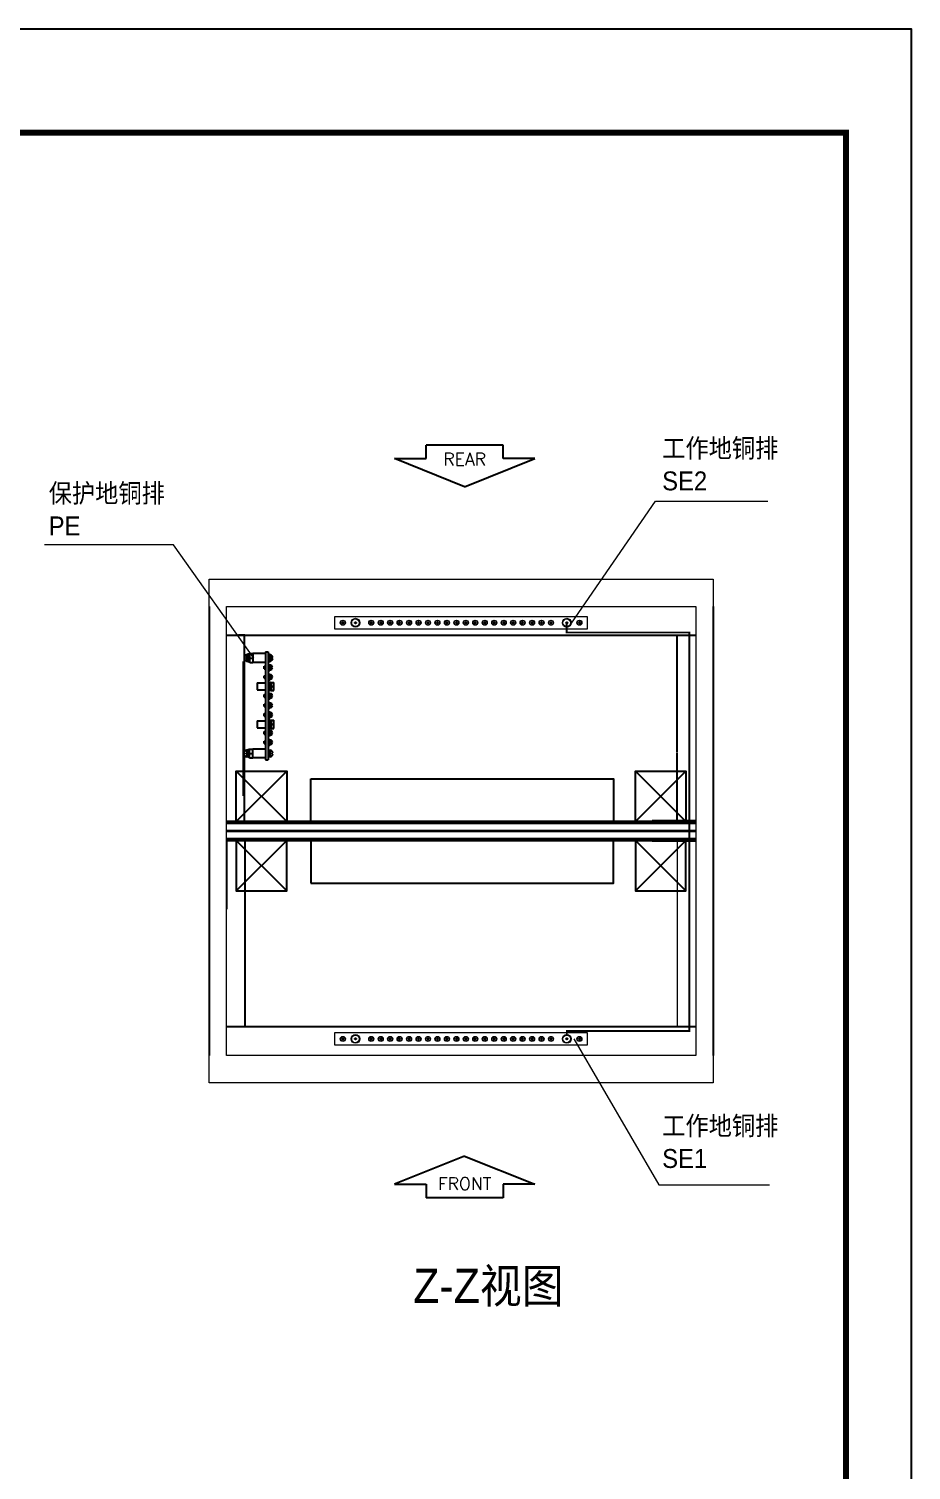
# Model space of a CAD drawing. Extents: x 81437 to 204847, y -54769 to -29444.
# Drawn here: x 89299 to 90698, y -40356 to -38071 of the extents above; entities that cross this region are included whole.
import ezdxf
from ezdxf.enums import TextEntityAlignment as Align

# ---------------------------------------------------------------- set-up
doc = ezdxf.new("R2010")
doc.units = 0
doc.header["$LTSCALE"] = 100
doc.header["$MEASUREMENT"] = 0
for name, color, linetype in [('02___PRT_ALL_AXES', 7, 'Continuous'), ('6', 6, 'Continuous'), ('70X110X1330_DXF_CONTINUOUS_LINE', 7, 'Continuous'), ('C_M8_DXF_CONTINUOUS_LINE', 7, 'Continuous'), ('D4_GB9074_24DXF_CONTINUOUS_LINE', 7, 'Continuous'), ('D4_GB9074_26DXF_CONTINUOUS_LINE', 7, 'Continuous'), ('D6_GB9074_24DXF_CONTINUOUS_LINE', 7, 'Continuous'), ('D6_GB9074_26DXF_CONTINUOUS_LINE', 7, 'Continuous'), ('D8_GB93_DXF_CONTINUOUS_LINE', 7, 'Continuous'), ('D8_GB97_1_DXF_CONTINUOUS_LINE', 7, 'Continuous'), ('GP03Z380_1_LDXF_CONTINUOUS_LINE', 7, 'Continuous'), ('JYZ-01G_DXF_CONTINUOUS_LINE', 7, 'Continuous'), ('KP103-A2-LT0DXF_CONTINUOUS_LINE', 7, 'Continuous'), ('KP103-A2-LT1DXF_CONTINUOUS_LINE', 7, 'Continuous'), ('M4X10_GB818_DXF_CONTINUOUS_LINE', 7, 'Continuous'), ('M6X14_GB818_DXF_CONTINUOUS_LINE', 7, 'Continuous'), ('M8X20_GB5783DXF_CONTINUOUS_LINE', 7, 'Continuous'), ('t', 1, 'Continuous'), ('TEXT', 7, 'Continuous')]:
    doc.layers.add(name, color=color, linetype=linetype)
doc.layers.add('细实线', color=7, linetype='Continuous', lineweight=20)
doc.styles.add('HZ', font='arial.ttf', dxfattribs={"width": 0.7})
doc.styles.add('ROMANS', font='romans', dxfattribs={"width": 0.8, "height": 2})
doc.styles.get("Standard").update_dxf_attribs({"font": ''})
doc.styles.add('微软雅黑', font='')
doc.styles.get('Standard').set_extended_font_data('SimSun')
doc.styles.get('微软雅黑').set_extended_font_data('Microsoft YaHei')

# ---------------------------------------------------------------- blocks, each defined once
blk = doc.blocks.new('图框')
at = {"layer": 't', "color": 7, "const_width": 9.62}
blk.add_lwpolyline([(4109.5, -3210.4), (4109.5, -58.9), (-6.2, -58.9), (-6.2, -3210.4)], close=True, dxfattribs=at)
at = {"color": 7, "style": '微软雅黑', "flags": 8}
for tag, p, height in [('DWG.NAME:', (1375.5, -2969.2), 25), ('DWG.NO.:', (3122, -3089.3), 24), ('图纸编号', (3309.2, -3111.3), 24), ('FILENO.:', (3122.5, -3165), 24), ('文档号', (3311.6, -3183), 24)]:
    blk.add_attdef(tag, p, '', height=height, dxfattribs=at)
at = {"color": 7, "style": '微软雅黑', "width": 0.8, "flags": 8}
for tag, p, height in [('PROJECTNAME:', (3119.3, -2971.7), 24), ('PROJECT_NAME', (3324.7, -2969.2), 25)]:
    blk.add_attdef(tag, p, '', height=height, dxfattribs=at)
at = {"color": 7, "style": '微软雅黑', "flags": 8}
for tag, p in [('图纸名称:', (1371.6, -3024.8)), ('项目名称', (3272.9, -3045.6))]:
    blk.add_attdef(tag, text='', height=25, dxfattribs=at).set_placement(p, align=Align.BOTTOM_LEFT)
for tag, height, width, p in [('RENLIU', 24, 0.7, (692, -3009.2)), ('SHUFENWANG', 24, 0.7, (879.6, -3009.2)), ('FANGHOU', 24, 0.7, (1063.6, -3009.2)), ('DANDANLI', 24, 0.7, (1243.9, -3009.2)), ('#10STATIONONTROLCABINETCOVER', 30, 0.6, (1771.7, -3076)), ('HANGZHOUHOLLYSYSAUTOMATIONCO.,LTD.', 24, 0.7, (2763.9, -3104.6))]:
    blk.add_attdef(tag, text='', height=height, dxfattribs=dict(at, width=width)).set_placement(p, align=Align.MIDDLE)
at = {"color": 7, "flags": 8}
blk.add_attdef('A', text='', height=23, dxfattribs=at).set_placement((53.7, -3033.7), align=Align.MIDDLE)
at = {"color": 7, "style": '微软雅黑', "flags": 8}
for tag, height, p in [('设计时间', 23, (207.7, -3033.7)), ('刘仁', 23, (692, -3061.1)), ('王姝芬', 23, (879.6, -3061.1)), ('侯方', 23, (1063.6, -3061.1)), ('李丹丹', 23, (1243.9, -3061.1)), ('PAGEXOFX', 24, (3947.6, -3097.9)), ('REV.', 24, (53.2, -3121.9)), ('DATE', 24, (202.7, -3121.9)), ('DESCRIPTION', 24, (445.6, -3121.9)), ('PREPARED', 24, (692, -3121.9)), ('CHECKED', 24, (879.6, -3121.9)), ('SIGNED', 24, (1063.6, -3121.9)), ('APPROVED', 24, (1243.9, -3121.9)), ('图纸名称', 30, (1771.7, -3153.6)), ('第几页共几页', 24, (3947.6, -3172.9))]:
    blk.add_attdef(tag, text='', height=height, dxfattribs=at).set_placement(p, align=Align.MIDDLE)
blk = doc.blocks.new('工作地铜排新')
at = {"linetype": 'Continuous', "lineweight": 0}
for p, q in [((8.6, -13), (8.6, -12)), ((8.6, -12), (9.6, -12)), ((9.6, -13), (8.6, -13)), ((9.6, -12), (9.6, -11)), ((9.6, -11), (10.6, -11)), ((9.6, -14), (9.6, -13)), ((10.6, -14), (9.6, -14)), ((10.6, -11), (10.6, -12)), ((10.6, -12), (11.6, -12)), ((10.6, -13), (10.6, -14)), ((11.6, -13), (10.6, -13)), ((11.6, -12), (11.6, -13)), ((8.6, -58), (8.6, -57)), ((8.6, -57), (9.6, -57)), ((9.6, -58), (8.6, -58)), ((9.6, -57), (9.6, -56)), ((9.6, -56), (10.6, -56)), ((9.6, -59), (9.6, -58)), ((10.6, -59), (9.6, -59)), ((10.6, -56), (10.6, -57)), ((10.6, -57), (11.6, -57)), ((10.6, -58), (10.6, -59)), ((11.6, -58), (10.6, -58)), ((11.6, -57), (11.6, -58)), ((8.6, -73), (8.6, -72)), ((8.6, -72), (9.6, -72)), ((9.6, -73), (8.6, -73)), ((8.6, -88), (8.6, -87)), ((8.6, -87), (9.6, -87)), ((9.6, -88), (8.6, -88)), ((9.6, -72), (9.6, -71)), ((9.6, -71), (10.6, -71)), ((9.6, -74), (9.6, -73)), ((10.6, -74), (9.6, -74)), ((9.6, -87), (9.6, -86)), ((9.6, -86), (10.6, -86)), ((9.6, -89), (9.6, -88)), ((10.6, -89), (9.6, -89)), ((10.6, -71), (10.6, -72)), ((10.6, -72), (11.6, -72)), ((10.6, -73), (10.6, -74)), ((11.6, -73), (10.6, -73)), ((10.6, -86), (10.6, -87)), ((10.6, -87), (11.6, -87)), ((10.6, -88), (10.6, -89)), ((11.6, -88), (10.6, -88)), ((11.6, -72), (11.6, -73)), ((11.6, -87), (11.6, -88)), ((8.6, -103), (8.6, -102)), ((8.6, -102), (9.6, -102)), ((9.6, -103), (8.6, -103)), ((9.6, -102), (9.6, -101)), ((9.6, -101), (10.6, -101)), ((9.6, -104), (9.6, -103)), ((10.6, -104), (9.6, -104)), ((10.6, -101), (10.6, -102)), ((10.6, -102), (11.6, -102)), ((10.6, -103), (10.6, -104)), ((11.6, -103), (10.6, -103)), ((11.6, -102), (11.6, -103)), ((8.6, -118), (8.6, -117)), ((8.6, -117), (9.6, -117)), ((9.6, -118), (8.6, -118)), ((8.6, -133), (8.6, -132)), ((8.6, -132), (9.6, -132)), ((9.6, -133), (8.6, -133)), ((9.6, -117), (9.6, -116)), ((9.6, -116), (10.6, -116)), ((9.6, -119), (9.6, -118)), ((10.6, -119), (9.6, -119)), ((9.6, -132), (9.6, -131)), ((9.6, -131), (10.6, -131)), ((9.6, -134), (9.6, -133)), ((10.6, -134), (9.6, -134)), ((10.6, -116), (10.6, -117)), ((10.6, -117), (11.6, -117)), ((10.6, -118), (10.6, -119)), ((11.6, -118), (10.6, -118)), ((10.6, -131), (10.6, -132)), ((10.6, -132), (11.6, -132)), ((10.6, -133), (10.6, -134)), ((11.6, -133), (10.6, -133)), ((11.6, -117), (11.6, -118)), ((11.6, -132), (11.6, -133)), ((8.6, -148), (8.6, -147)), ((8.6, -147), (9.6, -147)), ((9.6, -148), (8.6, -148)), ((9.6, -147), (9.6, -146)), ((9.6, -146), (10.6, -146)), ((9.6, -149), (9.6, -148)), ((10.6, -149), (9.6, -149)), ((10.6, -146), (10.6, -147)), ((10.6, -147), (11.6, -147)), ((10.6, -148), (10.6, -149)), ((11.6, -148), (10.6, -148)), ((11.6, -147), (11.6, -148)), ((8.6, -163), (8.6, -162)), ((8.6, -162), (9.6, -162)), ((9.6, -163), (8.6, -163)), ((8.6, -178), (8.6, -177)), ((8.6, -177), (9.6, -177)), ((9.6, -178), (8.6, -178)), ((9.6, -162), (9.6, -161)), ((9.6, -161), (10.6, -161)), ((9.6, -164), (9.6, -163)), ((10.6, -164), (9.6, -164)), ((9.6, -177), (9.6, -176)), ((9.6, -176), (10.6, -176)), ((9.6, -179), (9.6, -178)), ((10.6, -179), (9.6, -179)), ((10.6, -161), (10.6, -162)), ((10.6, -162), (11.6, -162)), ((10.6, -163), (10.6, -164)), ((11.6, -163), (10.6, -163)), ((10.6, -176), (10.6, -177)), ((10.6, -177), (11.6, -177)), ((10.6, -178), (10.6, -179)), ((11.6, -178), (10.6, -178)), ((11.6, -162), (11.6, -163)), ((11.6, -177), (11.6, -178)), ((8.6, -193), (8.6, -192)), ((8.6, -192), (9.6, -192)), ((9.6, -193), (8.6, -193)), ((9.6, -192), (9.6, -191)), ((9.6, -191), (10.6, -191)), ((9.6, -194), (9.6, -193)), ((10.6, -194), (9.6, -194)), ((10.6, -191), (10.6, -192)), ((10.6, -192), (11.6, -192)), ((10.6, -193), (10.6, -194)), ((11.6, -193), (10.6, -193)), ((11.6, -192), (11.6, -193)), ((8.6, -208), (8.6, -207)), ((8.6, -207), (9.6, -207)), ((9.6, -208), (8.6, -208)), ((8.6, -223), (8.6, -222)), ((8.6, -222), (9.6, -222)), ((9.6, -223), (8.6, -223)), ((9.6, -207), (9.6, -206)), ((9.6, -206), (10.6, -206)), ((9.6, -209), (9.6, -208)), ((10.6, -209), (9.6, -209)), ((9.6, -222), (9.6, -221)), ((9.6, -221), (10.6, -221)), ((9.6, -224), (9.6, -223)), ((10.6, -224), (9.6, -224)), ((10.6, -206), (10.6, -207)), ((10.6, -207), (11.6, -207)), ((10.6, -208), (10.6, -209)), ((11.6, -208), (10.6, -208)), ((10.6, -221), (10.6, -222)), ((10.6, -222), (11.6, -222)), ((10.6, -223), (10.6, -224)), ((11.6, -223), (10.6, -223)), ((11.6, -207), (11.6, -208)), ((11.6, -222), (11.6, -223)), ((8.6, -238), (8.6, -237)), ((8.6, -237), (9.6, -237)), ((9.6, -238), (8.6, -238)), ((9.6, -237), (9.6, -236)), ((9.6, -236), (10.6, -236)), ((9.6, -239), (9.6, -238)), ((10.6, -239), (9.6, -239)), ((9.6, -252), (9.6, -251)), ((9.6, -251), (10.6, -251)), ((10.6, -236), (10.6, -237)), ((10.6, -237), (11.6, -237)), ((10.6, -238), (10.6, -239)), ((11.6, -238), (10.6, -238)), ((10.6, -251), (10.6, -252)), ((11.6, -237), (11.6, -238)), ((8.6, -253), (8.6, -252)), ((8.6, -252), (9.6, -252)), ((9.6, -253), (8.6, -253)), ((8.6, -268), (8.6, -267)), ((8.6, -267), (9.6, -267)), ((9.6, -268), (8.6, -268)), ((9.6, -254), (9.6, -253)), ((10.6, -254), (9.6, -254)), ((9.6, -267), (9.6, -266)), ((9.6, -266), (10.6, -266)), ((9.6, -269), (9.6, -268)), ((10.6, -269), (9.6, -269)), ((10.6, -252), (11.6, -252)), ((10.6, -253), (10.6, -254)), ((11.6, -253), (10.6, -253)), ((10.6, -266), (10.6, -267)), ((10.6, -267), (11.6, -267)), ((10.6, -268), (10.6, -269)), ((11.6, -268), (10.6, -268)), ((11.6, -252), (11.6, -253)), ((11.6, -267), (11.6, -268)), ((8.6, -283), (8.6, -282)), ((8.6, -282), (9.6, -282)), ((9.6, -283), (8.6, -283)), ((8.6, -298), (8.6, -297)), ((8.6, -297), (9.6, -297)), ((9.6, -282), (9.6, -281)), ((9.6, -281), (10.6, -281)), ((9.6, -284), (9.6, -283)), ((10.6, -284), (9.6, -284)), ((9.6, -297), (9.6, -296)), ((9.6, -296), (10.6, -296)), ((10.6, -281), (10.6, -282)), ((10.6, -282), (11.6, -282)), ((10.6, -283), (10.6, -284)), ((11.6, -283), (10.6, -283)), ((10.6, -296), (10.6, -297)), ((10.6, -297), (11.6, -297)), ((11.6, -282), (11.6, -283)), ((11.6, -297), (11.6, -298)), ((9.6, -298), (8.6, -298)), ((8.6, -313), (8.6, -312)), ((8.6, -312), (9.6, -312)), ((9.6, -313), (8.6, -313)), ((9.6, -299), (9.6, -298)), ((10.6, -299), (9.6, -299)), ((9.6, -312), (9.6, -311)), ((9.6, -311), (10.6, -311)), ((9.6, -314), (9.6, -313)), ((10.6, -314), (9.6, -314)), ((10.6, -298), (10.6, -299)), ((11.6, -298), (10.6, -298)), ((10.6, -311), (10.6, -312)), ((10.6, -312), (11.6, -312)), ((10.6, -313), (10.6, -314)), ((11.6, -313), (10.6, -313)), ((11.6, -312), (11.6, -313)), ((8.6, -328), (8.6, -327)), ((8.6, -327), (9.6, -327)), ((9.6, -328), (8.6, -328)), ((8.6, -343), (8.6, -342)), ((8.6, -342), (9.6, -342)), ((9.6, -327), (9.6, -326)), ((9.6, -326), (10.6, -326)), ((9.6, -329), (9.6, -328)), ((10.6, -329), (9.6, -329)), ((9.6, -342), (9.6, -341)), ((9.6, -341), (10.6, -341)), ((10.6, -326), (10.6, -327)), ((10.6, -327), (11.6, -327)), ((10.6, -328), (10.6, -329)), ((11.6, -328), (10.6, -328)), ((10.6, -341), (10.6, -342)), ((10.6, -342), (11.6, -342)), ((11.6, -327), (11.6, -328)), ((11.6, -342), (11.6, -343)), ((9.6, -343), (8.6, -343)), ((9.6, -344), (9.6, -343)), ((10.6, -344), (9.6, -344)), ((10.6, -343), (10.6, -344)), ((11.6, -343), (10.6, -343)), ((8.6, -388), (8.6, -387)), ((8.6, -387), (9.6, -387)), ((9.6, -388), (8.6, -388)), ((9.6, -387), (9.6, -386)), ((9.6, -386), (10.6, -386)), ((9.6, -389), (9.6, -388)), ((10.6, -386), (10.6, -387)), ((10.6, -387), (11.6, -387)), ((10.6, -388), (10.6, -389)), ((11.6, -388), (10.6, -388)), ((11.6, -387), (11.6, -388)), ((10.6, -389), (9.6, -389))]:
    blk.add_line(p, q, dxfattribs=at)
at = {"linetype": 'Continuous'}
for p, q in [((8.6, -32), (9.6, -32)), ((8.6, -33), (8.6, -32)), ((9.6, -33), (8.6, -33)), ((9.6, -31), (10.6, -31)), ((9.6, -32), (9.6, -31)), ((9.6, -34), (9.6, -33)), ((10.6, -34), (9.6, -34)), ((10.6, -31), (10.6, -32)), ((10.6, -32), (11.6, -32)), ((11.6, -33), (10.6, -33)), ((10.6, -33), (10.6, -34)), ((11.6, -32), (11.6, -33)), ((8.6, -367), (9.6, -367)), ((8.6, -368), (8.6, -367)), ((9.6, -368), (8.6, -368)), ((9.6, -366), (10.6, -366)), ((9.6, -367), (9.6, -366)), ((9.6, -369), (9.6, -368)), ((10.6, -369), (9.6, -369)), ((10.6, -366), (10.6, -367)), ((10.6, -367), (11.6, -367)), ((11.6, -368), (10.6, -368)), ((10.6, -368), (10.6, -369)), ((11.6, -367), (11.6, -368))]:
    blk.add_line(p, q, dxfattribs=at)
blk.add_lwpolyline([(20, 0), (20, -400), (0, -400), (0, 0)], close=True)
for centre, radius in [((10.1, -32.5), 7), ((10.1, -32.5), 6), ((10.1, -367.5), 7), ((10.1, -367.5), 6)]:
    blk.add_circle(centre, radius, dxfattribs=at)
at = {"layer": '02___PRT_ALL_AXES', "linetype": 'Continuous', "lineweight": 0}
for centre, radius in [((10.1, -12.5), 4), ((10.1, -12.5), 3.6), ((10.1, -57.5), 4), ((10.1, -72.5), 4), ((10.1, -57.5), 3.6), ((10.1, -87.5), 4), ((10.1, -72.5), 3.6), ((10.1, -87.5), 3.6), ((10.1, -102.5), 4), ((10.1, -117.5), 4), ((10.1, -102.5), 3.6), ((10.1, -117.5), 3.6), ((10.1, -132.5), 4), ((10.1, -132.5), 3.6), ((10.1, -147.5), 4), ((10.1, -162.5), 4), ((10.1, -147.5), 3.6), ((10.1, -162.5), 3.6), ((10.1, -177.5), 4), ((10.1, -177.5), 3.6), ((10.1, -192.5), 4), ((10.1, -207.5), 4), ((10.1, -192.5), 3.6), ((10.1, -207.5), 3.6), ((10.1, -222.5), 4), ((10.1, -222.5), 3.6), ((10.1, -237.5), 4), ((10.1, -252.5), 4), ((10.1, -237.5), 3.6), ((10.1, -252.5), 3.6), ((10.1, -267.5), 4), ((10.1, -267.5), 3.6), ((10.1, -282.5), 4), ((10.1, -297.5), 4), ((10.1, -282.5), 3.6), ((10.1, -297.5), 3.6), ((10.1, -312.5), 4), ((10.1, -312.5), 3.6), ((10.1, -327.5), 4), ((10.1, -342.5), 4), ((10.1, -327.5), 3.6), ((10.1, -342.5), 3.6), ((10.1, -387.5), 4), ((10.1, -387.5), 3.6)]:
    blk.add_circle(centre, radius, dxfattribs=at)
at = {"layer": '细实线'}
for p, q in [((8.6, -12.5), (11.6, -12.5)), ((10.1, -11), (10.1, -14)), ((8.6, -32.5), (11.6, -32.5)), ((10.1, -31), (10.1, -34)), ((8.6, -57.5), (11.6, -57.5)), ((10.1, -56), (10.1, -59)), ((8.6, -72.5), (11.6, -72.5)), ((8.6, -87.5), (11.6, -87.5)), ((10.1, -71), (10.1, -74)), ((10.1, -86), (10.1, -89)), ((8.6, -102.5), (11.6, -102.5)), ((10.1, -101), (10.1, -104)), ((8.6, -117.5), (11.6, -117.5)), ((8.6, -132.5), (11.6, -132.5)), ((10.1, -116), (10.1, -119)), ((10.1, -131), (10.1, -134)), ((8.6, -147.5), (11.6, -147.5)), ((10.1, -146), (10.1, -149)), ((8.6, -162.5), (11.6, -162.5)), ((8.6, -177.5), (11.6, -177.5)), ((10.1, -161), (10.1, -164)), ((10.1, -176), (10.1, -179)), ((8.6, -192.5), (11.6, -192.5)), ((10.1, -191), (10.1, -194)), ((8.6, -207.5), (11.6, -207.5)), ((8.6, -222.5), (11.6, -222.5)), ((10.1, -206), (10.1, -209)), ((10.1, -221), (10.1, -224)), ((8.6, -237.5), (11.6, -237.5)), ((10.1, -236), (10.1, -239)), ((10.1, -251), (10.1, -254)), ((8.6, -252.5), (11.6, -252.5)), ((8.6, -267.5), (11.6, -267.5)), ((10.1, -266), (10.1, -269)), ((8.6, -282.5), (11.6, -282.5)), ((10.1, -281), (10.1, -284)), ((10.1, -296), (10.1, -299)), ((8.6, -297.5), (11.6, -297.5)), ((8.6, -312.5), (11.6, -312.5)), ((10.1, -311), (10.1, -314)), ((8.6, -327.5), (11.6, -327.5)), ((8.6, -342.5), (11.6, -342.5)), ((10.1, -326), (10.1, -329)), ((10.1, -341), (10.1, -344)), ((8.6, -367.5), (11.6, -367.5)), ((8.6, -387.5), (11.6, -387.5)), ((10.1, -366), (10.1, -369)), ((10.1, -386), (10.1, -389))]:
    blk.add_line(p, q, dxfattribs=at)

msp = doc.modelspace()

# ---------------------------------------------------------------- linework, layer by layer
at = {"color": 3, "lineweight": 0}
for p, q in [((89528.4, -38889.3), (89323.8, -38889.3)), ((89528.4, -38889.3), (89323.8, -38889.3)), ((89655.6, -39069.1), (89528.4, -38889.3)), ((89655.6, -39069.1), (89528.4, -38889.3))]:
    msp.add_line(p, q, dxfattribs=at)
at = {"color": 4}
for p, q in [((89707.9, -39248), (89627.9, -39328)), ((89707.9, -39328), (89627.9, -39248)), ((90340.9, -39248), (90260.9, -39328)), ((90340.9, -39328), (90260.9, -39248)), ((89707.9, -39438), (89627.9, -39358)), ((89707.9, -39358), (89627.9, -39438)), ((90340.9, -39438), (90260.9, -39358)), ((90340.9, -39358), (90260.9, -39438))]:
    msp.add_line(p, q, dxfattribs=at)
at = {"color": 1}
msp.add_lwpolyline([(86369.7, -38071.2), (90698, -38071.2), (90698, -41501.5), (86369.7, -41501.5)], close=True, dxfattribs=at)
at = {"color": 4}
for points in [[(89707.9, -39328), (89627.9, -39328), (89627.9, -39248), (89707.9, -39248)], [(90340.9, -39328), (90260.9, -39328), (90260.9, -39248), (90340.9, -39248)], [(89707.9, -39358), (89627.9, -39358), (89627.9, -39438), (89707.9, -39438)], [(90340.9, -39358), (90260.9, -39358), (90260.9, -39438), (90340.9, -39438)]]:
    msp.add_lwpolyline(points, close=True, dxfattribs=at)
at = {"color": 7}
for points in [[(89746.2, -39260.1), (90225.9, -39260.1), (90225.9, -39328), (89746.2, -39328)], [(89746.2, -39425.9), (90225.9, -39425.9), (90225.9, -39358), (89746.2, -39358)]]:
    msp.add_lwpolyline(points, close=True, dxfattribs=at)
at = {"layer": '6', "color": 7}
for p, q in [((89928.9, -38752.6), (89928.9, -38731.1)), ((89928.9, -38752.6), (89928.9, -38731.1)), ((90051.2, -38731.1), (89928.9, -38731.1)), ((90051.2, -38731.1), (89928.9, -38731.1)), ((89928.9, -38752.6), (89928.9, -38731.1)), ((89928.9, -38752.6), (89928.9, -38731.1)), ((90051.2, -38731.1), (89928.9, -38731.1)), ((90051.2, -38731.1), (89928.9, -38731.1)), ((90051.2, -38752.6), (90051.2, -38731.1)), ((90051.2, -38752.6), (90051.2, -38731.1)), ((90051.2, -38752.6), (90051.2, -38731.1)), ((90051.2, -38752.6), (90051.2, -38731.1)), ((89990, -38797.1), (89878.7, -38752.6)), ((89878.7, -38752.6), (89928.9, -38752.6)), ((89878.7, -38752.6), (89928.9, -38752.6)), ((89990, -38797.1), (89878.7, -38752.6)), ((89990, -38797.1), (89878.7, -38752.6)), ((89878.7, -38752.6), (89928.9, -38752.6)), ((89878.7, -38752.6), (89928.9, -38752.6)), ((89990, -38797.1), (89878.7, -38752.6)), ((89990, -38797.1), (90101.4, -38752.6)), ((89990, -38797.1), (90101.4, -38752.6)), ((89990, -38797.1), (90101.4, -38752.6)), ((89990, -38797.1), (90101.4, -38752.6)), ((90101.4, -38752.6), (90051.2, -38752.6)), ((90101.4, -38752.6), (90051.2, -38752.6)), ((90101.4, -38752.6), (90051.2, -38752.6)), ((90101.4, -38752.6), (90051.2, -38752.6)), ((89990, -39858.5), (89878.7, -39903)), ((89990, -39858.5), (89878.7, -39903)), ((89990, -39858.5), (89878.7, -39903)), ((89990, -39858.5), (89878.7, -39903)), ((89990, -39858.5), (90101.4, -39903)), ((89990, -39858.5), (90101.4, -39903)), ((89990, -39858.5), (90101.4, -39903)), ((89990, -39858.5), (90101.4, -39903)), ((89878.7, -39903), (89928.9, -39903)), ((89878.7, -39903), (89928.9, -39903)), ((89878.7, -39903), (89928.9, -39903)), ((89878.7, -39903), (89928.9, -39903)), ((89928.9, -39903), (89928.9, -39924.5)), ((89928.9, -39903), (89928.9, -39924.5)), ((89928.9, -39903), (89928.9, -39924.5)), ((89928.9, -39903), (89928.9, -39924.5)), ((90101.4, -39903), (90051.2, -39903)), ((90101.4, -39903), (90051.2, -39903)), ((90051.2, -39903), (90051.2, -39924.5)), ((90051.2, -39903), (90051.2, -39924.5)), ((90101.4, -39903), (90051.2, -39903)), ((90101.4, -39903), (90051.2, -39903)), ((90051.2, -39903), (90051.2, -39924.5)), ((90051.2, -39903), (90051.2, -39924.5)), ((90051.2, -39924.5), (89928.9, -39924.5)), ((90051.2, -39924.5), (89928.9, -39924.5)), ((90051.2, -39924.5), (89928.9, -39924.5)), ((90051.2, -39924.5), (89928.9, -39924.5))]:
    msp.add_line(p, q, dxfattribs=at)
at = {"layer": '70X110X1330_DXF_CONTINUOUS_LINE', "color": 0, "linetype": 'Continuous'}
for p, q in [((90356.4, -39327), (90287.4, -39327)), ((90356.4, -39327), (90287.4, -39327)), ((89612.4, -39358), (89612.4, -39467)), ((89612.4, -39358), (89612.4, -39467)), ((90356.4, -39359), (90287.4, -39359)), ((90356.4, -39359), (90287.4, -39359))]:
    msp.add_line(p, q, dxfattribs=at)
at = {"layer": 'C_M8_DXF_CONTINUOUS_LINE', "color": 0, "linetype": 'Continuous'}
for p, q in [((89660.8, -39108.3), (89660.8, -39119.3)), ((89660.8, -39108.3), (89660.8, -39119.3)), ((89660.8, -39108.3), (89674.3, -39108.3)), ((89660.8, -39119.3), (89674.3, -39119.3)), ((89660.8, -39168.3), (89660.8, -39179.3)), ((89660.8, -39168.3), (89660.8, -39179.3)), ((89660.8, -39168.3), (89674.3, -39168.3)), ((89660.8, -39179.3), (89674.3, -39179.3))]:
    msp.add_line(p, q, dxfattribs=at)
at = {"layer": 'D4_GB9074_24DXF_CONTINUOUS_LINE', "color": 0, "linetype": 'Continuous'}
for p, q in [((89680.3, -39079.3), (89680.3, -39088.3)), ((89680.3, -39079.3), (89681.1, -39079.3)), ((89680.3, -39088.3), (89681.1, -39088.3)), ((89680.3, -39094.3), (89680.3, -39103.3)), ((89680.3, -39094.3), (89681.1, -39094.3)), ((89681.1, -39079.3), (89681.1, -39088.3)), ((89681.1, -39094.3), (89681.1, -39103.3)), ((89680.3, -39103.3), (89681.1, -39103.3)), ((89680.3, -39124.3), (89680.3, -39133.3)), ((89680.3, -39124.3), (89681.1, -39124.3)), ((89680.3, -39133.3), (89681.1, -39133.3)), ((89680.3, -39139.3), (89680.3, -39148.3)), ((89680.3, -39139.3), (89681.1, -39139.3)), ((89681.1, -39124.3), (89681.1, -39133.3)), ((89681.1, -39139.3), (89681.1, -39148.3)), ((89680.3, -39148.3), (89681.1, -39148.3)), ((89680.3, -39154.3), (89680.3, -39163.3)), ((89680.3, -39154.3), (89681.1, -39154.3)), ((89680.3, -39163.3), (89681.1, -39163.3)), ((89681.1, -39154.3), (89681.1, -39163.3)), ((89680.3, -39182.8), (89680.3, -39191.8)), ((89680.3, -39182.8), (89681.1, -39182.8)), ((89681.1, -39182.8), (89681.1, -39191.8)), ((89680.3, -39191.8), (89681.1, -39191.8)), ((89680.3, -39197.8), (89680.3, -39206.8)), ((89680.3, -39197.8), (89681.1, -39197.8)), ((89680.3, -39206.8), (89681.1, -39206.8)), ((89681.1, -39197.8), (89681.1, -39206.8))]:
    msp.add_line(p, q, dxfattribs=at)
at = {"layer": 'D4_GB9074_26DXF_CONTINUOUS_LINE', "color": 0, "linetype": 'Continuous'}
for p, q in [((89681.1, -39087.3), (89682.2, -39087.3)), ((89682.2, -39080.3), (89682.2, -39087.3)), ((89682.2, -39095.3), (89682.2, -39102.3)), ((89681.1, -39102.3), (89682.2, -39102.3)), ((89681.1, -39132.3), (89682.2, -39132.3)), ((89682.2, -39125.3), (89682.2, -39132.3)), ((89682.2, -39140.3), (89682.2, -39147.3)), ((89681.1, -39147.3), (89682.2, -39147.3)), ((89681.1, -39162.3), (89682.2, -39162.3)), ((89682.2, -39155.3), (89682.2, -39162.3)), ((89682.2, -39183.8), (89682.2, -39190.8)), ((89681.1, -39190.8), (89682.2, -39190.8)), ((89681.1, -39205.8), (89682.2, -39205.8)), ((89682.2, -39198.8), (89682.2, -39205.8))]:
    msp.add_line(p, q, dxfattribs=at)
for centre, start_param, end_param in [((89681.1, -39083.8), 1.492138, 1.570796), ((89682.2, -39083.8), 7.853982, 8.011779), ((89681.1, -39098.8), 1.492138, 1.570796), ((89682.2, -39098.8), 7.853982, 8.011779), ((89681.1, -39128.8), 1.492138, 1.570796), ((89682.2, -39128.8), 7.853982, 8.011779), ((89681.1, -39143.8), 1.492138, 1.570796), ((89682.2, -39143.8), 7.853982, 8.011779), ((89681.1, -39158.8), 1.492138, 1.570796), ((89682.2, -39158.8), 7.853982, 8.011779), ((89681.1, -39187.3), 1.492138, 1.570796), ((89682.2, -39187.3), 7.853982, 8.011779), ((89681.1, -39202.3), 1.492138, 1.570796), ((89682.2, -39202.3), 7.853982, 8.011779)]:
    msp.add_ellipse(centre, major_axis=(7, 0), ratio=0.5, start_param=start_param, end_param=end_param, dxfattribs=at)
at = {"layer": 'D6_GB9074_24DXF_CONTINUOUS_LINE', "color": 0, "linetype": 'Continuous'}
for p, q in [((89646.2, -39074.8), (89646.2, -39062.8)), ((89646.2, -39074.8), (89646.2, -39062.8)), ((89647.8, -39062.8), (89646.2, -39062.8)), ((89647.8, -39074.8), (89646.2, -39074.8)), ((89678.3, -39062.8), (89679.9, -39062.8)), ((89678.3, -39074.8), (89679.9, -39074.8)), ((89679.9, -39062.8), (89679.9, -39074.8)), ((89646.2, -39214.1), (89646.2, -39226.1)), ((89647.8, -39214.1), (89646.2, -39214.1)), ((89647.8, -39226.1), (89646.2, -39226.1)), ((89678.3, -39214.1), (89679.9, -39214.1)), ((89678.3, -39226.1), (89679.9, -39226.1)), ((89679.9, -39226.1), (89679.9, -39214.1))]:
    msp.add_line(p, q, dxfattribs=at)
at = {"layer": 'D6_GB9074_26DXF_CONTINUOUS_LINE', "color": 0, "linetype": 'Continuous'}
for p, q in [((89644.6, -39074.3), (89644.6, -39063.3)), ((89644.6, -39074.3), (89644.6, -39063.3)), ((89646.2, -39074.3), (89644.6, -39074.3)), ((89679.9, -39074.3), (89681.5, -39074.3)), ((89681.5, -39063.3), (89681.5, -39074.3)), ((89644.6, -39214.6), (89644.6, -39225.6)), ((89646.2, -39214.6), (89644.6, -39214.6)), ((89679.9, -39214.6), (89681.5, -39214.6)), ((89681.5, -39225.6), (89681.5, -39214.6))]:
    msp.add_line(p, q, dxfattribs=at)
for centre, start_param, end_param in [((89646.2, -39068.8), 1.570796, 1.716769), ((89644.6, -39068.8), 1.498, 1.570796), ((89679.9, -39068.8), 1.498, 1.570796), ((89681.5, -39068.8), 7.853982, 7.999954)]:
    msp.add_ellipse(centre, major_axis=(11, 0), ratio=0.5, start_param=start_param, end_param=end_param, dxfattribs=at)
at = {"layer": 'D6_GB9074_26DXF_CONTINUOUS_LINE', "color": 0, "linetype": 'Continuous', "extrusion": (0, 0, -1)}
for centre, start_param, end_param in [((89646.2, -39220.1), 1.570796, 1.716769), ((89644.6, -39220.1), 1.498, 1.570796), ((89681.5, -39220.1), 7.853982, 7.999954), ((89679.9, -39220.1), 1.498, 1.570796)]:
    msp.add_ellipse(centre, major_axis=(11, 0), ratio=0.5, start_param=start_param, end_param=end_param, dxfattribs=at)
at = {"layer": 'D8_GB93_DXF_CONTINUOUS_LINE', "color": 0, "linetype": 'Continuous'}
for p, q in [((89682, -39120), (89679.9, -39120)), ((89682, -39120), (89682, -39107.7)), ((89682, -39180), (89679.9, -39180)), ((89682, -39180), (89682, -39167.7))]:
    msp.add_line(p, q, dxfattribs=at)
for centre, start_param, end_param in [((89682, -39113.8), 1.570796, 1.742369), ((89679.9, -39113.8), 1.485319, 1.570796), ((89682, -39173.8), 1.570796, 1.742369), ((89679.9, -39173.8), 1.485319, 1.570796)]:
    msp.add_ellipse(centre, major_axis=(12.3, 0), ratio=0.5, start_param=start_param, end_param=end_param, dxfattribs=at)
at = {"layer": 'D8_GB97_1_DXF_CONTINUOUS_LINE', "color": 0, "linetype": 'Continuous'}
for p, q in [((89679.9, -39105.8), (89678.3, -39105.8)), ((89679.9, -39121.8), (89678.3, -39121.8)), ((89679.9, -39121.8), (89679.9, -39105.8)), ((89679.9, -39165.8), (89678.3, -39165.8)), ((89679.9, -39181.8), (89679.9, -39165.8)), ((89679.9, -39181.8), (89678.3, -39181.8))]:
    msp.add_line(p, q, dxfattribs=at)
at = {"layer": 'GP03Z380_1_LDXF_CONTINUOUS_LINE', "color": 0, "linetype": 'Continuous'}
for p, q in [((89584.9, -38987), (89584.9, -39699)), ((89584.9, -38987), (89584.9, -39699)), ((90383.9, -38987), (90383.9, -39699)), ((90383.9, -38987), (90383.9, -39699))]:
    msp.add_line(p, q, dxfattribs=at)
at = {"layer": 'JYZ-01G_DXF_CONTINUOUS_LINE', "color": 0, "linetype": 'Continuous'}
for p, q in [((89649.3, -39061.8), (89654.3, -39061.8)), ((89649.3, -39068.8), (89654.3, -39068.8)), ((89649.3, -39075.8), (89654.3, -39075.8)), ((89654.3, -39061.8), (89654.3, -39075.8)), ((89654.3, -39061.8), (89654.3, -39075.8)), ((89674.3, -39061.8), (89654.3, -39061.8)), ((89674.3, -39075.8), (89654.3, -39075.8)), ((89649.3, -39213.1), (89654.3, -39213.1)), ((89654.3, -39227.1), (89654.3, -39213.1)), ((89674.3, -39213.1), (89654.3, -39213.1)), ((89649.3, -39220.1), (89654.3, -39220.1)), ((89649.3, -39227.1), (89654.3, -39227.1)), ((89674.3, -39227.1), (89654.3, -39227.1))]:
    msp.add_line(p, q, dxfattribs=at)
at = {"layer": 'KP103-A2-LT0DXF_CONTINUOUS_LINE', "color": 0, "linetype": 'Continuous'}
for p, q in [((89612.4, -39032.5), (90356.4, -39032.5)), ((89612.4, -39032.5), (90356.4, -39032.5)), ((89641.7, -39032.6), (89631.4, -39032.6)), ((89641.7, -39032.6), (89631.4, -39032.6)), ((89640.2, -39032.6), (89640.2, -39328)), ((89640.2, -39032.6), (89640.2, -39328)), ((90327.2, -39218), (90327.2, -39032.5)), ((90327.2, -39218), (90327.2, -39032.5)), ((89639.2, -39287), (89639.2, -39074)), ((89639.2, -39287), (89639.2, -39074)), ((89674.3, -39058.8), (89674.3, -39230.1)), ((89674.3, -39058.8), (89678.3, -39058.8)), ((89678.3, -39058.8), (89678.3, -39230.1)), ((89674.3, -39230.1), (89678.3, -39230.1)), ((90327.2, -39327), (90327.2, -39219)), ((90327.2, -39327), (90327.2, -39219)), ((89641.7, -39359), (89641.7, -39653.5)), ((89641.7, -39359), (89641.7, -39653.5)), ((90356.4, -39653.5), (89612.4, -39653.5)), ((90356.4, -39653.5), (89612.4, -39653.5))]:
    msp.add_line(p, q, dxfattribs=at)
at = {"layer": 'KP103-A2-LT1DXF_CONTINUOUS_LINE', "color": 0, "linetype": 'Continuous'}
for p, q in [((90356.4, -39328), (89612.4, -39328)), ((90356.4, -39328), (89612.4, -39328)), ((90356.4, -39331), (89612.4, -39331)), ((90356.4, -39331), (89612.4, -39331)), ((89612.4, -39342), (90356.4, -39342)), ((89612.4, -39342), (90356.4, -39342)), ((90356.4, -39344), (89612.4, -39344)), ((90356.4, -39344), (89612.4, -39344)), ((89612.4, -39355), (90356.4, -39355)), ((89612.4, -39355), (90356.4, -39355)), ((89612.4, -39358), (90356.4, -39358)), ((89612.4, -39358), (90356.4, -39358))]:
    msp.add_line(p, q, dxfattribs=at)
at = {"layer": 'M4X10_GB818_DXF_CONTINUOUS_LINE', "color": 0, "linetype": 'Continuous'}
for p, q in [((89672.2, -39085.8), (89672.2, -39081.8)), ((89672.2, -39085.8), (89672.2, -39081.8)), ((89672.2, -39081.8), (89674.3, -39081.8)), ((89672.2, -39085.8), (89674.3, -39085.8)), ((89672.2, -39100.8), (89672.2, -39096.8)), ((89672.2, -39100.8), (89672.2, -39096.8)), ((89672.2, -39096.8), (89674.3, -39096.8)), ((89678.3, -39081.8), (89680.3, -39081.8)), ((89678.3, -39085.8), (89680.3, -39085.8)), ((89678.3, -39096.8), (89680.3, -39096.8)), ((89682.2, -39087.3), (89682.2, -39080.3)), ((89682.2, -39102.3), (89682.2, -39095.3)), ((89684.3, -39081.3), (89684.3, -39081.4)), ((89684.3, -39081.3), (89684.3, -39081.4)), ((89684.3, -39083.3), (89685.3, -39083.3)), ((89684.3, -39084.3), (89685.3, -39084.3)), ((89684.3, -39086.3), (89684.3, -39086.3)), ((89684.3, -39096.3), (89684.3, -39096.4)), ((89684.3, -39098.3), (89685.3, -39098.3)), ((89672.2, -39100.8), (89674.3, -39100.8)), ((89678.3, -39100.8), (89680.3, -39100.8)), ((89684.3, -39099.3), (89685.3, -39099.3)), ((89684.3, -39101.3), (89684.3, -39101.3)), ((89672.2, -39130.8), (89672.2, -39126.8)), ((89672.2, -39130.8), (89672.2, -39126.8)), ((89672.2, -39126.8), (89674.3, -39126.8)), ((89672.2, -39130.8), (89674.3, -39130.8)), ((89672.2, -39145.8), (89672.2, -39141.8)), ((89672.2, -39145.8), (89672.2, -39141.8)), ((89672.2, -39141.8), (89674.3, -39141.8)), ((89678.3, -39126.8), (89680.3, -39126.8)), ((89678.3, -39130.8), (89680.3, -39130.8)), ((89678.3, -39141.8), (89680.3, -39141.8)), ((89682.2, -39132.3), (89682.2, -39125.3)), ((89682.2, -39147.3), (89682.2, -39140.3)), ((89684.3, -39126.3), (89684.3, -39126.4)), ((89684.3, -39128.3), (89685.3, -39128.3)), ((89684.3, -39129.3), (89685.3, -39129.3)), ((89684.3, -39131.3), (89684.3, -39131.3)), ((89684.3, -39141.3), (89684.3, -39141.4)), ((89684.3, -39143.3), (89685.3, -39143.3)), ((89684.3, -39144.3), (89685.3, -39144.3)), ((89672.2, -39145.8), (89674.3, -39145.8)), ((89672.2, -39160.8), (89672.2, -39156.8)), ((89672.2, -39160.8), (89672.2, -39156.8)), ((89672.2, -39156.8), (89674.3, -39156.8)), ((89672.2, -39160.8), (89674.3, -39160.8)), ((89678.3, -39145.8), (89680.3, -39145.8)), ((89678.3, -39156.8), (89680.3, -39156.8)), ((89678.3, -39160.8), (89680.3, -39160.8)), ((89682.2, -39162.3), (89682.2, -39155.3)), ((89684.3, -39146.3), (89684.3, -39146.3)), ((89684.3, -39156.3), (89684.3, -39156.4)), ((89684.3, -39158.3), (89685.3, -39158.3)), ((89684.3, -39159.3), (89685.3, -39159.3)), ((89684.3, -39161.3), (89684.3, -39161.3)), ((89672.2, -39189.3), (89672.2, -39185.3)), ((89672.2, -39185.3), (89674.3, -39185.3)), ((89672.2, -39189.3), (89674.3, -39189.3)), ((89678.3, -39185.3), (89680.3, -39185.3)), ((89678.3, -39189.3), (89680.3, -39189.3)), ((89682.2, -39190.8), (89682.2, -39183.8)), ((89684.3, -39184.8), (89684.3, -39184.9)), ((89684.3, -39186.8), (89685.3, -39186.8)), ((89684.3, -39187.8), (89685.3, -39187.8)), ((89684.3, -39189.8), (89684.3, -39189.8)), ((89672.2, -39204.3), (89672.2, -39200.3)), ((89672.2, -39200.3), (89674.3, -39200.3)), ((89672.2, -39204.3), (89674.3, -39204.3)), ((89678.3, -39200.3), (89680.3, -39200.3)), ((89678.3, -39204.3), (89680.3, -39204.3)), ((89682.2, -39205.8), (89682.2, -39198.8)), ((89684.3, -39199.8), (89684.3, -39199.9)), ((89684.3, -39201.8), (89685.3, -39201.8)), ((89684.3, -39202.8), (89685.3, -39202.8)), ((89684.3, -39204.8), (89684.3, -39204.8))]:
    msp.add_line(p, q, dxfattribs=at)
for centre, radius, start, end in [((89681.9, -39083.8), 3.51, 45.4152, 84.8725), ((89681.9, -39083.8), 3.51, 275.1275, 314.5848), ((89681.9, -39098.8), 3.51, 45.4152, 84.8725), ((89681.9, -39083.8), 3.48, 8.2648, 45.3512), ((89679.4, -39083.8), 4.96, 2.8833, 5.764), ((89679.3, -39083.8), 4.99, 359.9993, 2.8832), ((89679.4, -39083.8), 4.97, 354.2368, 0.0096), ((89681.9, -39083.8), 3.48, 314.6488, 351.7352), ((89681.9, -39098.8), 3.48, 8.2648, 45.3512), ((89679.4, -39098.8), 4.96, 2.8833, 5.764), ((89679.3, -39098.8), 4.99, 359.9993, 2.8832), ((89679.4, -39098.8), 4.97, 354.2368, 0.0096), ((89681.9, -39098.8), 3.51, 275.1275, 314.5848), ((89681.9, -39098.8), 3.48, 314.6488, 351.7352), ((89681.9, -39128.8), 3.51, 45.4152, 84.8725), ((89681.9, -39128.8), 3.51, 275.1275, 314.5848), ((89681.9, -39143.8), 3.51, 45.4152, 84.8725), ((89681.9, -39128.8), 3.48, 8.2648, 45.3512), ((89679.4, -39128.8), 4.96, 2.8833, 5.764), ((89679.3, -39128.8), 4.99, 359.9993, 2.8832), ((89679.4, -39128.8), 4.97, 354.2368, 0.0096), ((89681.9, -39128.8), 3.48, 314.6488, 351.7352), ((89681.9, -39143.8), 3.48, 8.2648, 45.3512), ((89679.4, -39143.8), 4.96, 2.8833, 5.764), ((89679.3, -39143.8), 4.99, 359.9993, 2.8832), ((89679.4, -39143.8), 4.97, 354.2368, 0.0096), ((89681.9, -39143.8), 3.48, 314.6488, 351.7352), ((89681.9, -39143.8), 3.51, 275.1275, 314.5848), ((89681.9, -39158.8), 3.51, 45.4152, 84.8725), ((89681.9, -39158.8), 3.51, 275.1275, 314.5848), ((89681.9, -39158.8), 3.48, 8.2648, 45.3512), ((89679.4, -39158.8), 4.96, 2.8833, 5.764), ((89679.3, -39158.8), 4.99, 359.9993, 2.8832), ((89679.4, -39158.8), 4.97, 354.2368, 0.0096), ((89681.9, -39158.8), 3.48, 314.6488, 351.7352), ((89681.9, -39187.3), 3.51, 45.4152, 84.8725), ((89681.9, -39187.3), 3.51, 275.1275, 314.5848), ((89681.9, -39187.3), 3.48, 8.2648, 45.3512), ((89679.4, -39187.3), 4.96, 2.8833, 5.764), ((89679.3, -39187.3), 4.99, 359.9993, 2.8832), ((89679.4, -39187.3), 4.97, 354.2368, 0.0096), ((89681.9, -39187.3), 3.48, 314.6488, 351.7352), ((89681.9, -39202.3), 3.51, 45.4152, 84.8725), ((89681.9, -39202.3), 3.51, 275.1275, 314.5848), ((89681.9, -39202.3), 3.48, 8.2648, 45.3512), ((89679.4, -39202.3), 4.96, 2.8833, 5.764), ((89679.3, -39202.3), 4.99, 359.9993, 2.8832), ((89679.4, -39202.3), 4.97, 354.2368, 0.0096), ((89681.9, -39202.3), 3.48, 314.6488, 351.7352)]:
    msp.add_arc(centre, radius, start, end, dxfattribs=at)
at = {"layer": 'M6X14_GB818_DXF_CONTINUOUS_LINE', "color": 0, "linetype": 'Continuous'}
for p, q in [((89640.2, -39068.1), (89641.4, -39068.1)), ((89640.2, -39069.6), (89641.4, -39069.6)), ((89641.4, -39065.4), (89641.4, -39065.3)), ((89641.4, -39072.3), (89641.4, -39072.3)), ((89641.4, -39072.3), (89641.4, -39072.3)), ((89684.7, -39065.3), (89684.6, -39065.4)), ((89684.7, -39065.3), (89684.6, -39065.4)), ((89684.6, -39068.1), (89685.9, -39068.1)), ((89684.6, -39069.6), (89685.9, -39069.6)), ((89684.6, -39072.3), (89684.7, -39072.3)), ((89640.2, -39219.3), (89641.4, -39219.3)), ((89640.2, -39220.8), (89641.4, -39220.8)), ((89641.4, -39216.6), (89641.4, -39216.6)), ((89641.4, -39223.5), (89641.4, -39223.6)), ((89684.6, -39216.6), (89684.7, -39216.6)), ((89684.6, -39219.3), (89685.9, -39219.3)), ((89684.6, -39220.8), (89685.9, -39220.8)), ((89684.7, -39223.6), (89684.6, -39223.5))]:
    msp.add_line(p, q, dxfattribs=at)
for centre, radius, start, end in [((89645.4, -39068.8), 5.26, 138.7898, 171.8014), ((89645.4, -39068.8), 5.26, 188.1986, 221.2102), ((89645.4, -39068.8), 5.31, 98.7974, 138.717), ((89648.4, -39068.8), 7.01, 173.8794, 176.9388), ((89648.4, -39068.8), 7.06, 176.9377, 183.0623), ((89648.4, -39068.8), 7.01, 183.0612, 186.1206), ((89645.4, -39068.8), 5.31, 221.283, 261.2026), ((89680.7, -39068.8), 5.31, 41.283, 81.2026), ((89680.7, -39068.8), 5.31, 278.7974, 318.717), ((89680.7, -39068.8), 5.26, 8.1986, 41.2102), ((89677.6, -39068.8), 7.01, 3.0612, 6.1206), ((89677.6, -39068.8), 7.06, 356.9377, 3.0623), ((89677.6, -39068.8), 7.01, 353.8794, 356.9388), ((89680.7, -39068.8), 5.26, 318.7898, 351.8014), ((89645.4, -39220.1), 5.26, 138.7898, 171.8014), ((89645.4, -39220.1), 5.26, 188.1986, 221.2102), ((89645.4, -39220.1), 5.31, 98.7974, 138.717), ((89648.4, -39220.1), 7.01, 173.8794, 176.9388), ((89648.4, -39220.1), 7.06, 176.9377, 183.0623), ((89648.4, -39220.1), 7.01, 183.0612, 186.1206), ((89645.4, -39220.1), 5.31, 221.283, 261.2026), ((89680.7, -39220.1), 5.31, 41.283, 81.2026), ((89680.7, -39220.1), 5.31, 278.7974, 318.717), ((89680.7, -39220.1), 5.26, 8.1986, 41.2102), ((89677.6, -39220.1), 7.01, 3.0612, 6.1206), ((89677.6, -39220.1), 7.06, 356.9377, 3.0623), ((89677.6, -39220.1), 7.01, 353.8794, 356.9388), ((89680.7, -39220.1), 5.26, 318.7898, 351.8014)]:
    msp.add_arc(centre, radius, start, end, dxfattribs=at)
at = {"layer": 'M8X20_GB5783DXF_CONTINUOUS_LINE', "color": 0, "linetype": 'Continuous'}
for p, q in [((89682, -39108), (89682.6, -39107.3)), ((89682, -39119.7), (89682.6, -39120.3)), ((89682.6, -39107.3), (89682.6, -39120.3)), ((89682.6, -39107.3), (89687.3, -39107.3)), ((89682.6, -39113.8), (89686.7, -39113.8)), ((89682.6, -39120.3), (89687.3, -39120.3)), ((89687.3, -39120.3), (89687.3, -39107.3)), ((89682, -39168), (89682.6, -39167.3)), ((89682.6, -39167.3), (89682.6, -39180.3)), ((89682.6, -39167.3), (89687.3, -39167.3)), ((89687.3, -39180.3), (89687.3, -39167.3)), ((89682, -39179.7), (89682.6, -39180.3)), ((89682.6, -39173.8), (89686.7, -39173.8)), ((89682.6, -39180.3), (89687.3, -39180.3))]:
    msp.add_line(p, q, dxfattribs=at)
for points, start_tangent, end_tangent in [([(89687.3, -39110.6), (89687.2, -39109.8), (89687.1, -39109), (89686.7, -39107.3)], (0, 1), (-0.316228, 0.948683)), ([(89686.7, -39113.8), (89687.1, -39112.2), (89687.2, -39111.4), (89687.3, -39110.6)], (0.316228, 0.948683), (0, 1)), ([(89687.3, -39117.1), (89687.2, -39116.3), (89687.1, -39115.5), (89686.7, -39113.8)], (0, 1), (-0.316228, 0.948683)), ([(89686.7, -39120.3), (89687.1, -39118.7), (89687.2, -39117.9), (89687.3, -39117.1)], (0.316228, 0.948683), (0, 1)), ([(89687.3, -39170.6), (89687.2, -39169.8), (89687.1, -39169), (89686.7, -39167.3)], (0, 1), (-0.316228, 0.948683)), ([(89686.7, -39173.8), (89687.1, -39172.2), (89687.2, -39171.4), (89687.3, -39170.6)], (0.316228, 0.948683), (0, 1)), ([(89687.3, -39177.1), (89687.2, -39176.3), (89687.1, -39175.5), (89686.7, -39173.8)], (0, 1), (-0.316228, 0.948683)), ([(89686.7, -39180.3), (89687.1, -39178.7), (89687.2, -39177.9), (89687.3, -39177.1)], (0.316228, 0.948683), (0, 1))]:
    msp.add_spline(points, degree=3, dxfattribs=dict(at, start_tangent=start_tangent, end_tangent=end_tangent))
at = {"layer": '细实线', "color": 3}
for p, q in [((90159.5, -39013.5), (90292.7, -38819.9)), ((90159.5, -39013.5), (90292.7, -38819.9)), ((90292.7, -38819.9), (90470.7, -38819.9)), ((90292.7, -38819.9), (90470.7, -38819.9)), ((90163.3, -39672.4), (90298, -39903.9)), ((90163.3, -39672.4), (90298, -39903.9)), ((90298, -39903.9), (90473.2, -39903.9)), ((90298, -39903.9), (90473.2, -39903.9))]:
    msp.add_line(p, q, dxfattribs=at)
at = {"layer": '细实线'}
for p, q in [((89647.8, -39061.8), (89647.8, -39075.8)), ((89647.8, -39062.8), (89647.8, -39074.8)), ((89649.3, -39061.8), (89649.3, -39075.8)), ((89647.8, -39227.1), (89647.8, -39213.1)), ((89649.3, -39227.1), (89649.3, -39213.1)), ((89647.8, -39226.1), (89647.8, -39214.1)), ((90327.2, -39358), (90327.2, -39653.5)), ((90327.2, -39358), (90327.2, -39653.5))]:
    msp.add_line(p, q, dxfattribs=at)
for points in [[(89584.9, -38943.5), (90383.9, -38943.5), (90383.9, -39742.5), (89584.9, -39742.5)], [(89584.9, -38943.5), (90383.9, -38943.5), (90383.9, -39742.5), (89584.9, -39742.5)], [(89612.4, -38987), (90356.4, -38987), (90356.4, -39699), (89612.4, -39699)], [(89612.4, -38987), (90356.4, -38987), (90356.4, -39699), (89612.4, -39699)], [(89647.8, -39061.8), (89649.3, -39061.8), (89649.3, -39075.8), (89647.8, -39075.8)], [(89647.8, -39227.1), (89649.3, -39227.1), (89649.3, -39213.1), (89647.8, -39213.1)]]:
    msp.add_lwpolyline(points, close=True, dxfattribs=at)
at = {"layer": '细实线', "color": 3, "const_width": 3}
msp.add_lwpolyline([(90151.9, -39014.3), (90151.9, -39028.2), (90346.3, -39028.2), (90346.3, -39660), (90152.1, -39660), (90151.9, -39666.6)], dxfattribs=at)

# ---------------------------------------------------------------- block references
at = {"color": 1}
msp.add_blockref('图框', (86485.2, -38177), dxfattribs=at)
at = {"layer": '细实线', "color": 1, "rotation": 90}
for p in [(89784.4, -39022.9), (89784.4, -39682.7)]:
    msp.add_blockref('工作地铜排新', p, dxfattribs=at)

# ---------------------------------------------------------------- texts
at = {"color": 7, "style": 'HZ', "width": 0.9}
for s, height, p in [('工作地铜排', 30, (90303.2, -38751)), ('工作地铜排', 30, (90303.2, -38751)), ('SE2', 30, (90303.2, -38802.9)), ('SE2', 30, (90303.2, -38802.9)), ('保护地铜排', 30, (89330.5, -38822.4)), ('保护地铜排', 30, (89330.5, -38822.4)), ('PE', 30, (89330.5, -38874.3)), ('PE', 30, (89330.5, -38874.3)), ('工作地铜排', 30, (90303.2, -39825.3)), ('工作地铜排', 30, (90303.2, -39825.3)), ('SE1', 30, (90303.2, -39877.2)), ('SE1', 30, (90303.2, -39877.2)), ('Z-Z视图', 54, (89908.6, -40091.1))]:
    msp.add_text(s, height=height, dxfattribs=at).set_placement(p)
at = {"layer": 'TEXT', "color": 7, "style": 'ROMANS'}
for s, p in [('REAR', (89990, -38753.5)), ('REAR', (89990, -38753.5)), ('REAR', (89990, -38753.5)), ('REAR', (89990, -38753.5)), ('FRONT', (89990, -39902.1)), ('FRONT', (89990, -39902.1)), ('FRONT', (89990, -39902.1)), ('FRONT', (89990, -39902.1))]:
    msp.add_text(s, height=20, dxfattribs=at).set_placement(p, align=Align.MIDDLE)

doc.saveas('drawing.dxf')
